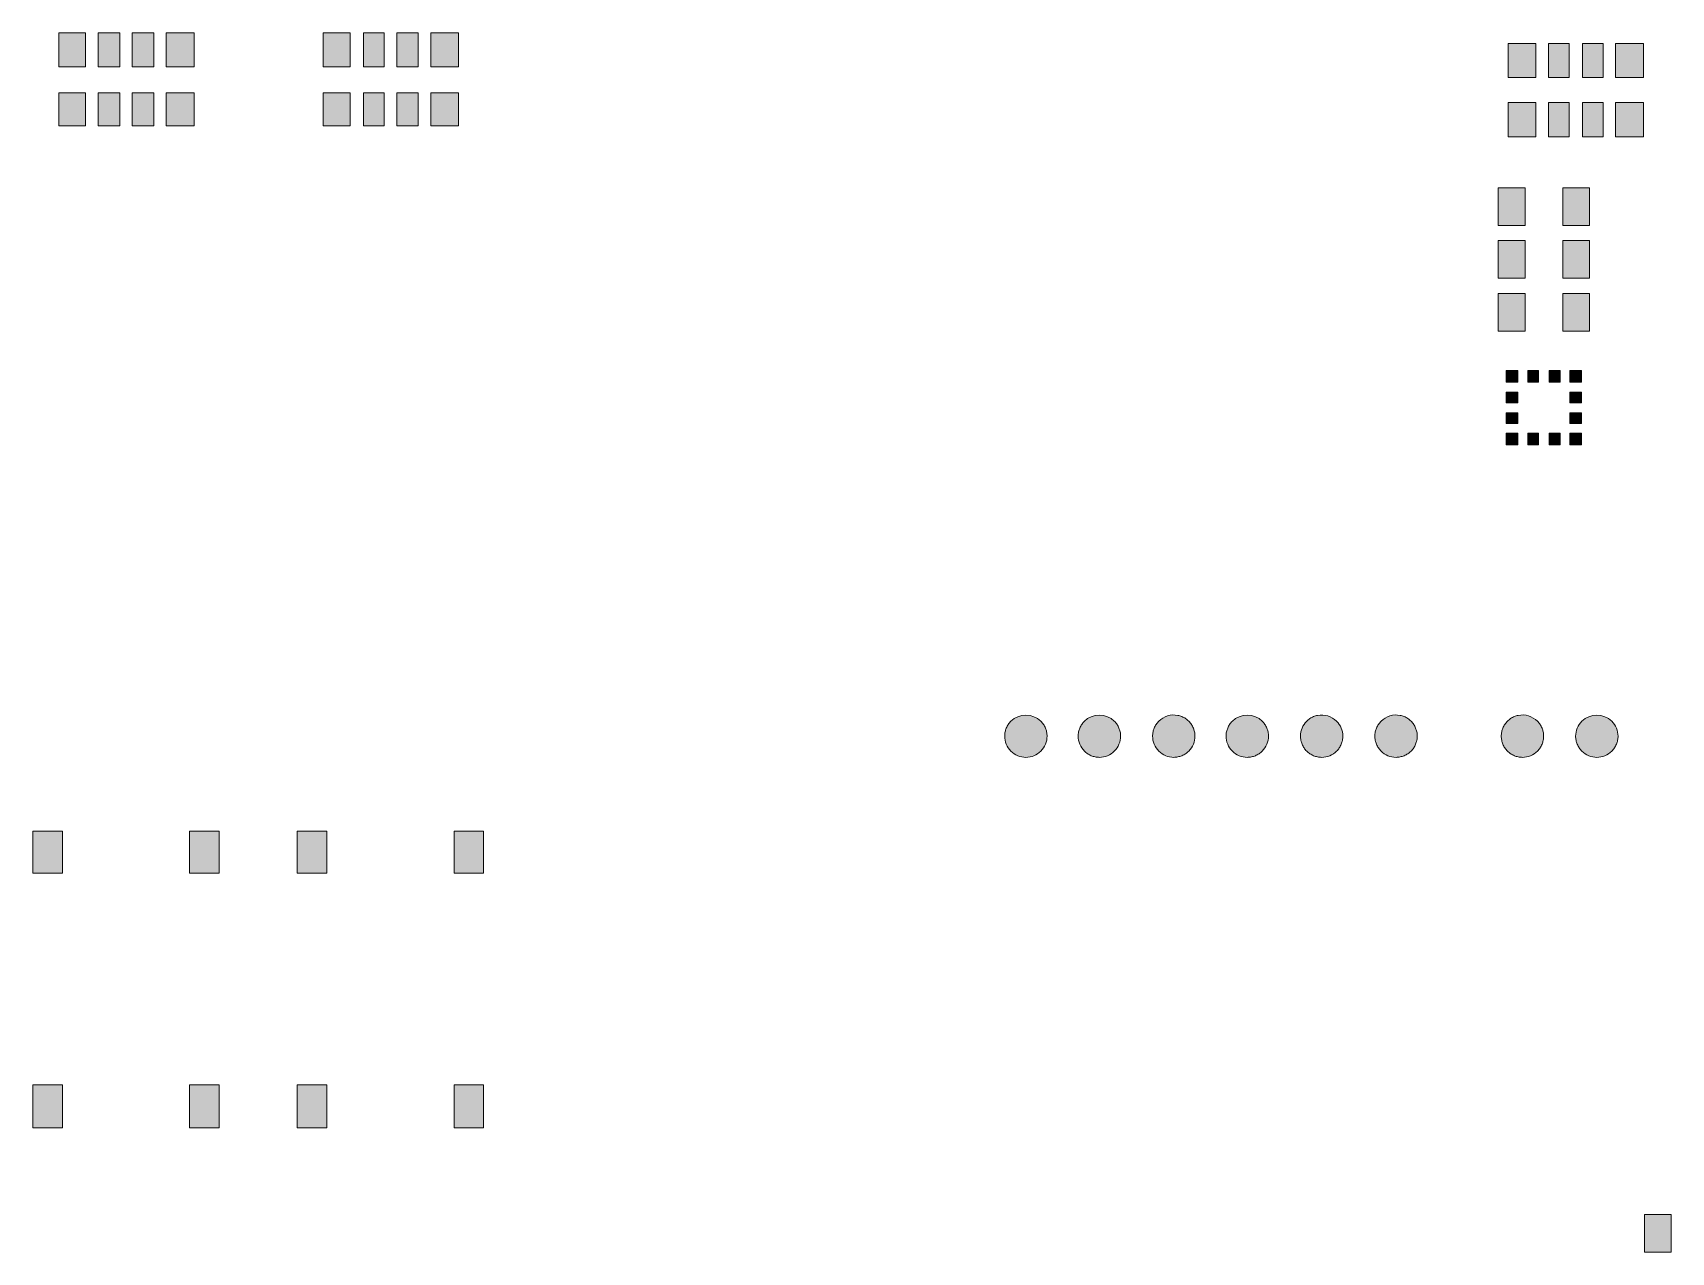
# Model space of a CAD drawing. Extents: x 146 to 361, y 242 to 614.
# Drawn here: x 152.5 to 262.1, y 445.9 to 527.6 of the extents above; entities that cross this region are included whole.
import ezdxf

# ---------------------------------------------------------------- set-up
doc = ezdxf.new("R2010")
doc.units = 0
doc.header["$MEASUREMENT"] = 0
doc.layers.add('Ebene 1', color=7, linetype='Continuous')

msp = doc.modelspace()

# ---------------------------------------------------------------- hatches: boundary and pattern name
at = {"layer": 'Ebene 1', "true_color": 0xffffff}
h = msp.add_hatch(color=7, dxfattribs=at)
h.dxf.hatch_style = 2
h.paths.add_polyline_path([(154.2, 525.29), (156, 525.29), (156, 527.57), (154.2, 527.57)])
h = msp.add_hatch(color=7, dxfattribs=at)
h.dxf.hatch_style = 2
h.paths.add_polyline_path([(156.84, 525.29), (158.28, 525.29), (158.28, 527.57), (156.84, 527.57)])
h = msp.add_hatch(color=7, dxfattribs=at)
h.dxf.hatch_style = 2
h.paths.add_polyline_path([(159.12, 525.29), (160.56, 525.29), (160.56, 527.57), (159.12, 527.57)])
h = msp.add_hatch(color=7, dxfattribs=at)
h.dxf.hatch_style = 2
h.paths.add_polyline_path([(161.4, 525.29), (163.26, 525.29), (163.26, 527.57), (161.4, 527.57)])
h = msp.add_hatch(color=7, dxfattribs=at)
h.dxf.hatch_style = 2
h.paths.add_polyline_path([(171.9, 525.29), (173.7, 525.29), (173.7, 527.57), (171.9, 527.57)])
h = msp.add_hatch(color=7, dxfattribs=at)
h.dxf.hatch_style = 2
h.paths.add_polyline_path([(174.6, 525.29), (175.98, 525.29), (175.98, 527.57), (174.6, 527.57)])
h = msp.add_hatch(color=7, dxfattribs=at)
h.dxf.hatch_style = 2
h.paths.add_polyline_path([(176.82, 525.29), (178.26, 525.29), (178.26, 527.57), (176.82, 527.57)])
h = msp.add_hatch(color=7, dxfattribs=at)
h.dxf.hatch_style = 2
h.paths.add_polyline_path([(179.1, 525.29), (180.96, 525.29), (180.96, 527.57), (179.1, 527.57)])
h = msp.add_hatch(color=7, dxfattribs=at)
h.dxf.hatch_style = 2
h.paths.add_polyline_path([(251.22, 524.57), (253.08, 524.57), (253.08, 526.85), (251.22, 526.85)])
h = msp.add_hatch(color=7, dxfattribs=at)
h.dxf.hatch_style = 2
h.paths.add_polyline_path([(253.92, 524.57), (255.3, 524.57), (255.3, 526.85), (253.92, 526.85)])
h = msp.add_hatch(color=7, dxfattribs=at)
h.dxf.hatch_style = 2
h.paths.add_polyline_path([(256.2, 524.57), (257.58, 524.57), (257.58, 526.85), (256.2, 526.85)])
h = msp.add_hatch(color=7, dxfattribs=at)
h.dxf.hatch_style = 2
h.paths.add_polyline_path([(258.42, 524.57), (260.28, 524.57), (260.28, 526.85), (258.42, 526.85)])
h = msp.add_hatch(color=7, dxfattribs=at)
h.dxf.hatch_style = 2
h.paths.add_polyline_path([(154.2, 521.33), (156, 521.33), (156, 523.55), (154.2, 523.55)])
h = msp.add_hatch(color=7, dxfattribs=at)
h.dxf.hatch_style = 2
h.paths.add_polyline_path([(156.84, 521.33), (158.28, 521.33), (158.28, 523.55), (156.84, 523.55)])
h = msp.add_hatch(color=7, dxfattribs=at)
h.dxf.hatch_style = 2
h.paths.add_polyline_path([(159.12, 521.33), (160.56, 521.33), (160.56, 523.55), (159.12, 523.55)])
h = msp.add_hatch(color=7, dxfattribs=at)
h.dxf.hatch_style = 2
h.paths.add_polyline_path([(161.4, 521.33), (163.26, 521.33), (163.26, 523.55), (161.4, 523.55)])
h = msp.add_hatch(color=7, dxfattribs=at)
h.dxf.hatch_style = 2
h.paths.add_polyline_path([(171.9, 521.33), (173.7, 521.33), (173.7, 523.55), (171.9, 523.55)])
h = msp.add_hatch(color=7, dxfattribs=at)
h.dxf.hatch_style = 2
h.paths.add_polyline_path([(174.6, 521.33), (175.98, 521.33), (175.98, 523.55), (174.6, 523.55)])
h = msp.add_hatch(color=7, dxfattribs=at)
h.dxf.hatch_style = 2
h.paths.add_polyline_path([(176.82, 521.33), (178.26, 521.33), (178.26, 523.55), (176.82, 523.55)])
h = msp.add_hatch(color=7, dxfattribs=at)
h.dxf.hatch_style = 2
h.paths.add_polyline_path([(179.1, 521.33), (180.96, 521.33), (180.96, 523.55), (179.1, 523.55)])
h = msp.add_hatch(color=7, dxfattribs=at)
h.dxf.hatch_style = 2
h.paths.add_polyline_path([(251.22, 520.61), (253.08, 520.61), (253.08, 522.89), (251.22, 522.89)])
h = msp.add_hatch(color=7, dxfattribs=at)
h.dxf.hatch_style = 2
h.paths.add_polyline_path([(253.92, 520.61), (255.3, 520.61), (255.3, 522.89), (253.92, 522.89)])
h = msp.add_hatch(color=7, dxfattribs=at)
h.dxf.hatch_style = 2
h.paths.add_polyline_path([(256.2, 520.61), (257.58, 520.61), (257.58, 522.89), (256.2, 522.89)])
h = msp.add_hatch(color=7, dxfattribs=at)
h.dxf.hatch_style = 2
h.paths.add_polyline_path([(258.42, 520.61), (260.28, 520.61), (260.28, 522.89), (258.42, 522.89)])
h = msp.add_hatch(color=7, dxfattribs=at)
h.dxf.hatch_style = 2
h.paths.add_polyline_path([(250.56, 514.67), (252.36, 514.67), (252.36, 517.19), (250.56, 517.19)])
h = msp.add_hatch(color=7, dxfattribs=at)
h.dxf.hatch_style = 2
h.paths.add_polyline_path([(254.88, 514.67), (256.68, 514.67), (256.68, 517.19), (254.88, 517.19)])
h = msp.add_hatch(color=7, dxfattribs=at)
h.dxf.hatch_style = 2
h.paths.add_polyline_path([(250.56, 511.13), (252.36, 511.13), (252.36, 513.65), (250.56, 513.65)])
h = msp.add_hatch(color=7, dxfattribs=at)
h.dxf.hatch_style = 2
h.paths.add_polyline_path([(254.88, 511.13), (256.68, 511.13), (256.68, 513.65), (254.88, 513.65)])
h = msp.add_hatch(color=7, dxfattribs=at)
h.dxf.hatch_style = 2
h.paths.add_polyline_path([(250.56, 507.59), (252.36, 507.59), (252.36, 510.11), (250.56, 510.11)])
h = msp.add_hatch(color=7, dxfattribs=at)
h.dxf.hatch_style = 2
h.paths.add_polyline_path([(254.88, 507.59), (256.68, 507.59), (256.68, 510.11), (254.88, 510.11)])
h = msp.add_hatch(color=7, dxfattribs=at)
h.dxf.hatch_style = 2
h.paths.add_polyline_path([(251.1, 504.17), (251.88, 504.17), (251.88, 504.95), (251.1, 504.95)])
h = msp.add_hatch(color=7, dxfattribs=at)
h.dxf.hatch_style = 2
h.paths.add_polyline_path([(252.54, 504.17), (253.26, 504.17), (253.26, 504.95), (252.54, 504.95)])
h = msp.add_hatch(color=7, dxfattribs=at)
h.dxf.hatch_style = 2
h.paths.add_polyline_path([(253.98, 504.17), (254.7, 504.17), (254.7, 504.95), (253.98, 504.95)])
h = msp.add_hatch(color=7, dxfattribs=at)
h.dxf.hatch_style = 2
h.paths.add_polyline_path([(255.36, 504.17), (256.14, 504.17), (256.14, 504.95), (255.36, 504.95)])
h = msp.add_hatch(color=7, dxfattribs=at)
h.dxf.hatch_style = 2
h.paths.add_polyline_path([(251.1, 502.79), (251.88, 502.79), (251.88, 503.51), (251.1, 503.51)])
h = msp.add_hatch(color=7, dxfattribs=at)
h.dxf.hatch_style = 2
h.paths.add_polyline_path([(255.36, 502.79), (256.14, 502.79), (256.14, 503.51), (255.36, 503.51)])
h = msp.add_hatch(color=7, dxfattribs=at)
h.dxf.hatch_style = 2
h.paths.add_polyline_path([(251.1, 501.41), (251.88, 501.41), (251.88, 502.13), (251.1, 502.13)])
h = msp.add_hatch(color=7, dxfattribs=at)
h.dxf.hatch_style = 2
h.paths.add_polyline_path([(255.36, 501.41), (256.14, 501.41), (256.14, 502.13), (255.36, 502.13)])
h = msp.add_hatch(color=7, dxfattribs=at)
h.dxf.hatch_style = 2
h.paths.add_polyline_path([(251.1, 499.97), (251.88, 499.97), (251.88, 500.75), (251.1, 500.75)])
h = msp.add_hatch(color=7, dxfattribs=at)
h.dxf.hatch_style = 2
h.paths.add_polyline_path([(252.54, 499.97), (253.26, 499.97), (253.26, 500.75), (252.54, 500.75)])
h = msp.add_hatch(color=7, dxfattribs=at)
h.dxf.hatch_style = 2
h.paths.add_polyline_path([(253.98, 499.97), (254.7, 499.97), (254.7, 500.75), (253.98, 500.75)])
h = msp.add_hatch(color=7, dxfattribs=at)
h.dxf.hatch_style = 2
h.paths.add_polyline_path([(255.36, 499.97), (256.14, 499.97), (256.14, 500.75), (255.36, 500.75)])
h = msp.add_hatch(color=7, dxfattribs=at)
h.dxf.hatch_style = 2
edge = h.paths.add_edge_path()
edge.add_spline(control_points=[(218.94, 479.05), (218.57, 479.05), (218.2, 479.21), (217.94, 479.47), (217.67, 479.73), (217.52, 480.1), (217.52, 480.47), (217.52, 480.56), (217.53, 480.66), (217.55, 480.75), (217.57, 480.84), (217.6, 480.93), (217.63, 481.01), (217.67, 481.1), (217.71, 481.18), (217.76, 481.26), (217.81, 481.34), (217.87, 481.41), (217.94, 481.47), (218.46, 482), (219.42, 482), (219.94, 481.47), (220.01, 481.41), (220.07, 481.34), (220.12, 481.26), (220.17, 481.18), (220.21, 481.1), (220.25, 481.01), (220.28, 480.93), (220.31, 480.84), (220.33, 480.75), (220.35, 480.66), (220.36, 480.56), (220.36, 480.47), (220.36, 480.1), (220.21, 479.73), (219.94, 479.47), (219.68, 479.21), (219.31, 479.05), (218.94, 479.05)], knot_values=[0, 0, 0, 0, 1, 1, 1, 2, 2, 2, 3, 3, 3, 4, 4, 4, 5, 5, 5, 6, 6, 6, 7, 7, 7, 8, 8, 8, 9, 9, 9, 10, 10, 10, 11, 11, 11, 12, 12, 12, 13, 13, 13, 13], degree=3, periodic=1)
h = msp.add_hatch(color=7, dxfattribs=at)
h.dxf.hatch_style = 2
edge = h.paths.add_edge_path()
edge.add_spline(control_points=[(223.86, 479.05), (223.77, 479.05), (223.67, 479.06), (223.58, 479.08), (223.49, 479.1), (223.4, 479.13), (223.32, 479.16), (223.23, 479.2), (223.15, 479.24), (223.07, 479.29), (223, 479.34), (222.92, 479.4), (222.86, 479.47), (222.59, 479.73), (222.44, 480.1), (222.44, 480.47), (222.44, 480.56), (222.45, 480.66), (222.47, 480.75), (222.49, 480.84), (222.52, 480.93), (222.55, 481.01), (222.59, 481.1), (222.63, 481.18), (222.68, 481.26), (222.73, 481.34), (222.79, 481.41), (222.86, 481.47), (223.38, 482), (224.34, 482), (224.86, 481.47), (224.93, 481.41), (224.99, 481.34), (225.04, 481.26), (225.09, 481.18), (225.13, 481.1), (225.17, 481.01), (225.2, 480.93), (225.23, 480.84), (225.25, 480.75), (225.27, 480.66), (225.28, 480.56), (225.28, 480.47), (225.28, 480.1), (225.13, 479.73), (224.86, 479.47), (224.6, 479.21), (224.23, 479.05), (223.86, 479.05)], knot_values=[0, 0, 0, 0, 1, 1, 1, 2, 2, 2, 3, 3, 3, 4, 4, 4, 5, 5, 5, 6, 6, 6, 7, 7, 7, 8, 8, 8, 9, 9, 9, 10, 10, 10, 11, 11, 11, 12, 12, 12, 13, 13, 13, 14, 14, 14, 15, 15, 15, 16, 16, 16, 16], degree=3, periodic=1)
h = msp.add_hatch(color=7, dxfattribs=at)
h.dxf.hatch_style = 2
edge = h.paths.add_edge_path()
edge.add_spline(control_points=[(228.84, 479.05), (228.47, 479.05), (228.1, 479.21), (227.84, 479.47), (227.57, 479.73), (227.42, 480.1), (227.42, 480.47), (227.42, 480.56), (227.43, 480.66), (227.45, 480.75), (227.47, 480.84), (227.5, 480.93), (227.53, 481.01), (227.57, 481.1), (227.61, 481.18), (227.66, 481.26), (227.71, 481.34), (227.77, 481.41), (227.84, 481.47), (228.17, 481.8), (228.65, 481.96), (229.12, 481.86), (229.21, 481.84), (229.3, 481.82), (229.38, 481.78), (229.47, 481.74), (229.55, 481.7), (229.63, 481.65), (229.7, 481.6), (229.78, 481.54), (229.84, 481.47), (229.91, 481.41), (229.97, 481.34), (230.02, 481.26), (230.07, 481.18), (230.11, 481.1), (230.15, 481.01), (230.18, 480.93), (230.21, 480.84), (230.23, 480.75), (230.25, 480.66), (230.26, 480.56), (230.26, 480.47), (230.26, 480.1), (230.11, 479.73), (229.84, 479.47), (229.78, 479.4), (229.7, 479.34), (229.63, 479.29), (229.55, 479.24), (229.47, 479.2), (229.38, 479.16), (229.3, 479.13), (229.21, 479.1), (229.12, 479.08), (229.03, 479.06), (228.93, 479.05), (228.84, 479.05)], knot_values=[0, 0, 0, 0, 1, 1, 1, 2, 2, 2, 3, 3, 3, 4, 4, 4, 5, 5, 5, 6, 6, 6, 7, 7, 7, 8, 8, 8, 9, 9, 9, 10, 10, 10, 11, 11, 11, 12, 12, 12, 13, 13, 13, 14, 14, 14, 15, 15, 15, 16, 16, 16, 17, 17, 17, 18, 18, 18, 19, 19, 19, 19], degree=3, periodic=1)
h = msp.add_hatch(color=7, dxfattribs=at)
h.dxf.hatch_style = 2
edge = h.paths.add_edge_path()
edge.add_spline(control_points=[(233.76, 479.05), (233.39, 479.05), (233.02, 479.21), (232.76, 479.47), (232.49, 479.73), (232.34, 480.1), (232.34, 480.47), (232.34, 480.56), (232.35, 480.66), (232.37, 480.75), (232.39, 480.84), (232.42, 480.93), (232.45, 481.01), (232.49, 481.1), (232.53, 481.18), (232.58, 481.26), (232.63, 481.34), (232.69, 481.41), (232.76, 481.47), (233.28, 482), (234.24, 482), (234.76, 481.47), (234.83, 481.41), (234.89, 481.34), (234.94, 481.26), (234.99, 481.18), (235.03, 481.1), (235.07, 481.01), (235.1, 480.93), (235.13, 480.84), (235.15, 480.75), (235.17, 480.66), (235.18, 480.56), (235.18, 480.47), (235.18, 480.1), (235.03, 479.73), (234.76, 479.47), (234.7, 479.4), (234.62, 479.34), (234.55, 479.29), (234.47, 479.24), (234.39, 479.2), (234.3, 479.16), (234.22, 479.13), (234.13, 479.1), (234.04, 479.08), (233.95, 479.06), (233.85, 479.05), (233.76, 479.05)], knot_values=[0, 0, 0, 0, 1, 1, 1, 2, 2, 2, 3, 3, 3, 4, 4, 4, 5, 5, 5, 6, 6, 6, 7, 7, 7, 8, 8, 8, 9, 9, 9, 10, 10, 10, 11, 11, 11, 12, 12, 12, 13, 13, 13, 14, 14, 14, 15, 15, 15, 16, 16, 16, 16], degree=3, periodic=1)
h = msp.add_hatch(color=7, dxfattribs=at)
h.dxf.hatch_style = 2
edge = h.paths.add_edge_path()
edge.add_spline(control_points=[(238.74, 479.05), (238.65, 479.05), (238.55, 479.06), (238.46, 479.08), (238.37, 479.1), (238.28, 479.13), (238.2, 479.16), (238.11, 479.2), (238.03, 479.24), (237.95, 479.29), (237.88, 479.34), (237.8, 479.4), (237.74, 479.47), (237.67, 479.53), (237.61, 479.61), (237.56, 479.68), (237.51, 479.76), (237.47, 479.84), (237.43, 479.93), (237.4, 480.01), (237.37, 480.1), (237.35, 480.19), (237.33, 480.29), (237.32, 480.38), (237.32, 480.47), (237.32, 480.85), (237.47, 481.21), (237.74, 481.47), (237.8, 481.54), (237.88, 481.6), (237.95, 481.65), (238.03, 481.7), (238.11, 481.74), (238.2, 481.78), (238.28, 481.82), (238.37, 481.84), (238.46, 481.86), (238.92, 481.95), (239.41, 481.8), (239.74, 481.47), (240.01, 481.21), (240.16, 480.85), (240.16, 480.47), (240.16, 480.38), (240.15, 480.29), (240.13, 480.19), (240.11, 480.1), (240.08, 480.01), (240.05, 479.93), (240.01, 479.84), (239.97, 479.76), (239.92, 479.68), (239.87, 479.61), (239.81, 479.53), (239.74, 479.47), (239.48, 479.21), (239.11, 479.05), (238.74, 479.05)], knot_values=[0, 0, 0, 0, 1, 1, 1, 2, 2, 2, 3, 3, 3, 4, 4, 4, 5, 5, 5, 6, 6, 6, 7, 7, 7, 8, 8, 8, 9, 9, 9, 10, 10, 10, 11, 11, 11, 12, 12, 12, 13, 13, 13, 14, 14, 14, 15, 15, 15, 16, 16, 16, 17, 17, 17, 18, 18, 18, 19, 19, 19, 19], degree=3, periodic=1)
h = msp.add_hatch(color=7, dxfattribs=at)
h.dxf.hatch_style = 2
edge = h.paths.add_edge_path()
edge.add_spline(control_points=[(243.72, 479.05), (243.35, 479.05), (242.98, 479.2), (242.72, 479.47), (242.65, 479.53), (242.59, 479.61), (242.54, 479.68), (242.49, 479.76), (242.45, 479.84), (242.41, 479.93), (242.38, 480.01), (242.35, 480.1), (242.33, 480.19), (242.31, 480.29), (242.3, 480.38), (242.3, 480.47), (242.3, 480.56), (242.31, 480.66), (242.33, 480.75), (242.35, 480.84), (242.38, 480.93), (242.41, 481.01), (242.45, 481.1), (242.49, 481.18), (242.54, 481.26), (242.59, 481.34), (242.65, 481.41), (242.72, 481.47), (243.05, 481.8), (243.54, 481.96), (244, 481.86), (244.09, 481.84), (244.18, 481.82), (244.26, 481.78), (244.35, 481.75), (244.43, 481.7), (244.51, 481.65), (244.58, 481.6), (244.66, 481.54), (244.72, 481.47), (244.79, 481.41), (244.85, 481.34), (244.9, 481.26), (244.95, 481.18), (244.99, 481.1), (245.03, 481.01), (245.06, 480.93), (245.09, 480.84), (245.11, 480.75), (245.13, 480.66), (245.14, 480.56), (245.14, 480.47), (245.14, 480.38), (245.13, 480.29), (245.11, 480.19), (245.09, 480.1), (245.06, 480.01), (245.03, 479.93), (244.99, 479.84), (244.95, 479.76), (244.9, 479.68), (244.85, 479.61), (244.79, 479.53), (244.72, 479.47), (244.66, 479.4), (244.58, 479.34), (244.51, 479.29), (244.43, 479.24), (244.35, 479.2), (244.26, 479.16), (244.18, 479.13), (244.09, 479.1), (244, 479.08), (243.91, 479.06), (243.81, 479.05), (243.72, 479.05)], knot_values=[0, 0, 0, 0, 1, 1, 1, 2, 2, 2, 3, 3, 3, 4, 4, 4, 5, 5, 5, 6, 6, 6, 7, 7, 7, 8, 8, 8, 9, 9, 9, 10, 10, 10, 11, 11, 11, 12, 12, 12, 13, 13, 13, 14, 14, 14, 15, 15, 15, 16, 16, 16, 17, 17, 17, 18, 18, 18, 19, 19, 19, 20, 20, 20, 21, 21, 21, 22, 22, 22, 23, 23, 23, 24, 24, 24, 25, 25, 25, 25], degree=3, periodic=1)
h = msp.add_hatch(color=7, dxfattribs=at)
h.dxf.hatch_style = 2
edge = h.paths.add_edge_path()
edge.add_spline(control_points=[(252.18, 479.05), (252.09, 479.05), (251.99, 479.06), (251.9, 479.08), (251.81, 479.1), (251.72, 479.13), (251.64, 479.16), (251.55, 479.2), (251.47, 479.24), (251.39, 479.29), (251.32, 479.34), (251.24, 479.4), (251.18, 479.47), (251.11, 479.53), (251.05, 479.61), (251, 479.68), (250.95, 479.76), (250.91, 479.84), (250.87, 479.93), (250.84, 480.01), (250.81, 480.1), (250.79, 480.19), (250.77, 480.29), (250.76, 480.38), (250.76, 480.47), (250.76, 480.56), (250.77, 480.66), (250.79, 480.75), (250.81, 480.84), (250.84, 480.93), (250.87, 481.01), (250.91, 481.1), (250.95, 481.18), (251, 481.26), (251.05, 481.34), (251.11, 481.41), (251.18, 481.47), (251.24, 481.54), (251.32, 481.6), (251.39, 481.65), (251.47, 481.7), (251.55, 481.75), (251.64, 481.78), (251.72, 481.82), (251.81, 481.84), (251.9, 481.86), (252.36, 481.96), (252.85, 481.8), (253.18, 481.47), (253.25, 481.41), (253.31, 481.34), (253.36, 481.26), (253.41, 481.18), (253.45, 481.1), (253.49, 481.01), (253.53, 480.93), (253.55, 480.84), (253.57, 480.75), (253.59, 480.66), (253.6, 480.56), (253.6, 480.47), (253.6, 480.38), (253.59, 480.29), (253.57, 480.19), (253.55, 480.1), (253.53, 480.01), (253.49, 479.93), (253.45, 479.84), (253.41, 479.76), (253.36, 479.68), (253.31, 479.61), (253.25, 479.53), (253.18, 479.47), (252.92, 479.21), (252.55, 479.05), (252.18, 479.05)], knot_values=[0, 0, 0, 0, 1, 1, 1, 2, 2, 2, 3, 3, 3, 4, 4, 4, 5, 5, 5, 6, 6, 6, 7, 7, 7, 8, 8, 8, 9, 9, 9, 10, 10, 10, 11, 11, 11, 12, 12, 12, 13, 13, 13, 14, 14, 14, 15, 15, 15, 16, 16, 16, 17, 17, 17, 18, 18, 18, 19, 19, 19, 20, 20, 20, 21, 21, 21, 22, 22, 22, 23, 23, 23, 24, 24, 24, 25, 25, 25, 25], degree=3, periodic=1)
h = msp.add_hatch(color=7, dxfattribs=at)
h.dxf.hatch_style = 2
edge = h.paths.add_edge_path()
edge.add_spline(control_points=[(257.16, 479.05), (256.79, 479.05), (256.42, 479.2), (256.16, 479.47), (256.09, 479.53), (256.03, 479.61), (255.98, 479.68), (255.93, 479.76), (255.89, 479.84), (255.85, 479.93), (255.81, 480.01), (255.79, 480.1), (255.77, 480.19), (255.75, 480.29), (255.74, 480.38), (255.74, 480.47), (255.74, 480.84), (255.89, 481.21), (256.16, 481.47), (256.68, 482), (257.64, 482), (258.16, 481.47), (258.43, 481.21), (258.58, 480.84), (258.58, 480.47), (258.58, 480.38), (258.57, 480.29), (258.55, 480.19), (258.53, 480.1), (258.51, 480.01), (258.47, 479.93), (258.43, 479.84), (258.39, 479.76), (258.34, 479.68), (258.29, 479.61), (258.23, 479.53), (258.16, 479.47), (257.9, 479.2), (257.53, 479.05), (257.16, 479.05)], knot_values=[0, 0, 0, 0, 1, 1, 1, 2, 2, 2, 3, 3, 3, 4, 4, 4, 5, 5, 5, 6, 6, 6, 7, 7, 7, 8, 8, 8, 9, 9, 9, 10, 10, 10, 11, 11, 11, 12, 12, 12, 13, 13, 13, 13], degree=3, periodic=1)
h = msp.add_hatch(color=7, dxfattribs=at)
h.dxf.hatch_style = 2
h.paths.add_polyline_path([(152.46, 471.29), (154.44, 471.29), (154.44, 474.11), (152.46, 474.11)])
h = msp.add_hatch(color=7, dxfattribs=at)
h.dxf.hatch_style = 2
h.paths.add_polyline_path([(162.96, 471.29), (164.94, 471.29), (164.94, 474.11), (162.96, 474.11)])
h = msp.add_hatch(color=7, dxfattribs=at)
h.dxf.hatch_style = 2
h.paths.add_polyline_path([(170.16, 471.29), (172.14, 471.29), (172.14, 474.11), (170.16, 474.11)])
h = msp.add_hatch(color=7, dxfattribs=at)
h.dxf.hatch_style = 2
h.paths.add_polyline_path([(180.66, 471.29), (182.64, 471.29), (182.64, 474.11), (180.66, 474.11)])
h = msp.add_hatch(color=7, dxfattribs=at)
h.dxf.hatch_style = 2
h.paths.add_polyline_path([(152.46, 454.25), (154.44, 454.25), (154.44, 457.13), (152.46, 457.13)])
h = msp.add_hatch(color=7, dxfattribs=at)
h.dxf.hatch_style = 2
h.paths.add_polyline_path([(162.96, 454.25), (164.94, 454.25), (164.94, 457.13), (162.96, 457.13)])
h = msp.add_hatch(color=7, dxfattribs=at)
h.dxf.hatch_style = 2
h.paths.add_polyline_path([(170.16, 454.25), (172.14, 454.25), (172.14, 457.13), (170.16, 457.13)])
h = msp.add_hatch(color=7, dxfattribs=at)
h.dxf.hatch_style = 2
h.paths.add_polyline_path([(180.66, 454.25), (182.64, 454.25), (182.64, 457.13), (180.66, 457.13)])
h = msp.add_hatch(color=7, dxfattribs=at)
h.dxf.hatch_style = 2
h.paths.add_polyline_path([(260.34, 445.91), (262.14, 445.91), (262.14, 448.43), (260.34, 448.43)])

# ---------------------------------------------------------------- linework, layer by layer
at = {"layer": 'Ebene 1', "lineweight": 0}
for points in [[(154.2, 525.29), (156, 525.29), (156, 527.57), (154.2, 527.57), (154.2, 525.29)], [(156.84, 525.29), (158.28, 525.29), (158.28, 527.57), (156.84, 527.57), (156.84, 525.29)], [(159.12, 525.29), (160.56, 525.29), (160.56, 527.57), (159.12, 527.57), (159.12, 525.29)], [(161.4, 525.29), (163.26, 525.29), (163.26, 527.57), (161.4, 527.57), (161.4, 525.29)], [(171.9, 525.29), (173.7, 525.29), (173.7, 527.57), (171.9, 527.57), (171.9, 525.29)], [(174.6, 525.29), (175.98, 525.29), (175.98, 527.57), (174.6, 527.57), (174.6, 525.29)], [(176.82, 525.29), (178.26, 525.29), (178.26, 527.57), (176.82, 527.57), (176.82, 525.29)], [(179.1, 525.29), (180.96, 525.29), (180.96, 527.57), (179.1, 527.57), (179.1, 525.29)], [(251.22, 524.57), (253.08, 524.57), (253.08, 526.85), (251.22, 526.85), (251.22, 524.57)], [(253.92, 524.57), (255.3, 524.57), (255.3, 526.85), (253.92, 526.85), (253.92, 524.57)], [(256.2, 524.57), (257.58, 524.57), (257.58, 526.85), (256.2, 526.85), (256.2, 524.57)], [(258.42, 524.57), (260.28, 524.57), (260.28, 526.85), (258.42, 526.85), (258.42, 524.57)], [(154.2, 521.33), (156, 521.33), (156, 523.55), (154.2, 523.55), (154.2, 521.33)], [(156.84, 521.33), (158.28, 521.33), (158.28, 523.55), (156.84, 523.55), (156.84, 521.33)], [(159.12, 521.33), (160.56, 521.33), (160.56, 523.55), (159.12, 523.55), (159.12, 521.33)], [(161.4, 521.33), (163.26, 521.33), (163.26, 523.55), (161.4, 523.55), (161.4, 521.33)], [(171.9, 521.33), (173.7, 521.33), (173.7, 523.55), (171.9, 523.55), (171.9, 521.33)], [(174.6, 521.33), (175.98, 521.33), (175.98, 523.55), (174.6, 523.55), (174.6, 521.33)], [(176.82, 521.33), (178.26, 521.33), (178.26, 523.55), (176.82, 523.55), (176.82, 521.33)], [(179.1, 521.33), (180.96, 521.33), (180.96, 523.55), (179.1, 523.55), (179.1, 521.33)], [(251.22, 520.61), (253.08, 520.61), (253.08, 522.89), (251.22, 522.89), (251.22, 520.61)], [(253.92, 520.61), (255.3, 520.61), (255.3, 522.89), (253.92, 522.89), (253.92, 520.61)], [(256.2, 520.61), (257.58, 520.61), (257.58, 522.89), (256.2, 522.89), (256.2, 520.61)], [(258.42, 520.61), (260.28, 520.61), (260.28, 522.89), (258.42, 522.89), (258.42, 520.61)], [(250.56, 514.67), (252.36, 514.67), (252.36, 517.19), (250.56, 517.19), (250.56, 514.67)], [(254.88, 514.67), (256.68, 514.67), (256.68, 517.19), (254.88, 517.19), (254.88, 514.67)], [(250.56, 511.13), (252.36, 511.13), (252.36, 513.65), (250.56, 513.65), (250.56, 511.13)], [(254.88, 511.13), (256.68, 511.13), (256.68, 513.65), (254.88, 513.65), (254.88, 511.13)], [(250.56, 507.59), (252.36, 507.59), (252.36, 510.11), (250.56, 510.11), (250.56, 507.59)], [(254.88, 507.59), (256.68, 507.59), (256.68, 510.11), (254.88, 510.11), (254.88, 507.59)], [(251.1, 504.17), (251.88, 504.17), (251.88, 504.95), (251.1, 504.95), (251.1, 504.17)], [(252.54, 504.17), (253.26, 504.17), (253.26, 504.95), (252.54, 504.95), (252.54, 504.17)], [(253.98, 504.17), (254.7, 504.17), (254.7, 504.95), (253.98, 504.95), (253.98, 504.17)], [(255.36, 504.17), (256.14, 504.17), (256.14, 504.95), (255.36, 504.95), (255.36, 504.17)], [(251.1, 502.79), (251.88, 502.79), (251.88, 503.51), (251.1, 503.51), (251.1, 502.79)], [(255.36, 502.79), (256.14, 502.79), (256.14, 503.51), (255.36, 503.51), (255.36, 502.79)], [(251.1, 501.41), (251.88, 501.41), (251.88, 502.13), (251.1, 502.13), (251.1, 501.41)], [(255.36, 501.41), (256.14, 501.41), (256.14, 502.13), (255.36, 502.13), (255.36, 501.41)], [(251.1, 499.97), (251.88, 499.97), (251.88, 500.75), (251.1, 500.75), (251.1, 499.97)], [(252.54, 499.97), (253.26, 499.97), (253.26, 500.75), (252.54, 500.75), (252.54, 499.97)], [(253.98, 499.97), (254.7, 499.97), (254.7, 500.75), (253.98, 500.75), (253.98, 499.97)], [(255.36, 499.97), (256.14, 499.97), (256.14, 500.75), (255.36, 500.75), (255.36, 499.97)], [(152.46, 471.29), (154.44, 471.29), (154.44, 474.11), (152.46, 474.11), (152.46, 471.29)], [(162.96, 471.29), (164.94, 471.29), (164.94, 474.11), (162.96, 474.11), (162.96, 471.29)], [(170.16, 471.29), (172.14, 471.29), (172.14, 474.11), (170.16, 474.11), (170.16, 471.29)], [(180.66, 471.29), (182.64, 471.29), (182.64, 474.11), (180.66, 474.11), (180.66, 471.29)], [(152.46, 454.25), (154.44, 454.25), (154.44, 457.13), (152.46, 457.13), (152.46, 454.25)], [(162.96, 454.25), (164.94, 454.25), (164.94, 457.13), (162.96, 457.13), (162.96, 454.25)], [(170.16, 454.25), (172.14, 454.25), (172.14, 457.13), (170.16, 457.13), (170.16, 454.25)], [(180.66, 454.25), (182.64, 454.25), (182.64, 457.13), (180.66, 457.13), (180.66, 454.25)], [(260.34, 445.91), (262.14, 445.91), (262.14, 448.43), (260.34, 448.43), (260.34, 445.91)]]:
    msp.add_lwpolyline(points, dxfattribs=at)
for points, knots in [([(218.94, 479.05), (218.57, 479.05), (218.2, 479.21), (217.94, 479.47), (217.67, 479.73), (217.52, 480.1), (217.52, 480.47), (217.52, 480.56), (217.53, 480.66), (217.55, 480.75), (217.57, 480.84), (217.6, 480.93), (217.63, 481.01), (217.67, 481.1), (217.71, 481.18), (217.76, 481.26), (217.81, 481.34), (217.87, 481.41), (217.94, 481.47), (218.46, 482), (219.42, 482), (219.94, 481.47), (220.01, 481.41), (220.07, 481.34), (220.12, 481.26), (220.17, 481.18), (220.21, 481.1), (220.25, 481.01), (220.28, 480.93), (220.31, 480.84), (220.33, 480.75), (220.35, 480.66), (220.36, 480.56), (220.36, 480.47), (220.36, 480.1), (220.21, 479.73), (219.94, 479.47), (219.68, 479.21), (219.31, 479.05), (218.94, 479.05)], [0, 0, 0, 0, 1, 1, 1, 2, 2, 2, 3, 3, 3, 4, 4, 4, 5, 5, 5, 6, 6, 6, 7, 7, 7, 8, 8, 8, 9, 9, 9, 10, 10, 10, 11, 11, 11, 12, 12, 12, 13, 13, 13, 13]), ([(223.86, 479.05), (223.77, 479.05), (223.67, 479.06), (223.58, 479.08), (223.49, 479.1), (223.4, 479.13), (223.32, 479.16), (223.23, 479.2), (223.15, 479.24), (223.07, 479.29), (223, 479.34), (222.92, 479.4), (222.86, 479.47), (222.59, 479.73), (222.44, 480.1), (222.44, 480.47), (222.44, 480.56), (222.45, 480.66), (222.47, 480.75), (222.49, 480.84), (222.52, 480.93), (222.55, 481.01), (222.59, 481.1), (222.63, 481.18), (222.68, 481.26), (222.73, 481.34), (222.79, 481.41), (222.86, 481.47), (223.38, 482), (224.34, 482), (224.86, 481.47), (224.93, 481.41), (224.99, 481.34), (225.04, 481.26), (225.09, 481.18), (225.13, 481.1), (225.17, 481.01), (225.2, 480.93), (225.23, 480.84), (225.25, 480.75), (225.27, 480.66), (225.28, 480.56), (225.28, 480.47), (225.28, 480.1), (225.13, 479.73), (224.86, 479.47), (224.6, 479.21), (224.23, 479.05), (223.86, 479.05)], [0, 0, 0, 0, 1, 1, 1, 2, 2, 2, 3, 3, 3, 4, 4, 4, 5, 5, 5, 6, 6, 6, 7, 7, 7, 8, 8, 8, 9, 9, 9, 10, 10, 10, 11, 11, 11, 12, 12, 12, 13, 13, 13, 14, 14, 14, 15, 15, 15, 16, 16, 16, 16]), ([(228.84, 479.05), (228.47, 479.05), (228.1, 479.21), (227.84, 479.47), (227.57, 479.73), (227.42, 480.1), (227.42, 480.47), (227.42, 480.56), (227.43, 480.66), (227.45, 480.75), (227.47, 480.84), (227.5, 480.93), (227.53, 481.01), (227.57, 481.1), (227.61, 481.18), (227.66, 481.26), (227.71, 481.34), (227.77, 481.41), (227.84, 481.47), (228.17, 481.8), (228.65, 481.96), (229.12, 481.86), (229.21, 481.84), (229.3, 481.82), (229.38, 481.78), (229.47, 481.74), (229.55, 481.7), (229.63, 481.65), (229.7, 481.6), (229.78, 481.54), (229.84, 481.47), (229.91, 481.41), (229.97, 481.34), (230.02, 481.26), (230.07, 481.18), (230.11, 481.1), (230.15, 481.01), (230.18, 480.93), (230.21, 480.84), (230.23, 480.75), (230.25, 480.66), (230.26, 480.56), (230.26, 480.47), (230.26, 480.1), (230.11, 479.73), (229.84, 479.47), (229.78, 479.4), (229.7, 479.34), (229.63, 479.29), (229.55, 479.24), (229.47, 479.2), (229.38, 479.16), (229.3, 479.13), (229.21, 479.1), (229.12, 479.08), (229.03, 479.06), (228.93, 479.05), (228.84, 479.05)], [0, 0, 0, 0, 1, 1, 1, 2, 2, 2, 3, 3, 3, 4, 4, 4, 5, 5, 5, 6, 6, 6, 7, 7, 7, 8, 8, 8, 9, 9, 9, 10, 10, 10, 11, 11, 11, 12, 12, 12, 13, 13, 13, 14, 14, 14, 15, 15, 15, 16, 16, 16, 17, 17, 17, 18, 18, 18, 19, 19, 19, 19]), ([(233.76, 479.05), (233.39, 479.05), (233.02, 479.21), (232.76, 479.47), (232.49, 479.73), (232.34, 480.1), (232.34, 480.47), (232.34, 480.56), (232.35, 480.66), (232.37, 480.75), (232.39, 480.84), (232.42, 480.93), (232.45, 481.01), (232.49, 481.1), (232.53, 481.18), (232.58, 481.26), (232.63, 481.34), (232.69, 481.41), (232.76, 481.47), (233.28, 482), (234.24, 482), (234.76, 481.47), (234.83, 481.41), (234.89, 481.34), (234.94, 481.26), (234.99, 481.18), (235.03, 481.1), (235.07, 481.01), (235.1, 480.93), (235.13, 480.84), (235.15, 480.75), (235.17, 480.66), (235.18, 480.56), (235.18, 480.47), (235.18, 480.1), (235.03, 479.73), (234.76, 479.47), (234.7, 479.4), (234.62, 479.34), (234.55, 479.29), (234.47, 479.24), (234.39, 479.2), (234.3, 479.16), (234.22, 479.13), (234.13, 479.1), (234.04, 479.08), (233.95, 479.06), (233.85, 479.05), (233.76, 479.05)], [0, 0, 0, 0, 1, 1, 1, 2, 2, 2, 3, 3, 3, 4, 4, 4, 5, 5, 5, 6, 6, 6, 7, 7, 7, 8, 8, 8, 9, 9, 9, 10, 10, 10, 11, 11, 11, 12, 12, 12, 13, 13, 13, 14, 14, 14, 15, 15, 15, 16, 16, 16, 16]), ([(238.74, 479.05), (238.65, 479.05), (238.55, 479.06), (238.46, 479.08), (238.37, 479.1), (238.28, 479.13), (238.2, 479.16), (238.11, 479.2), (238.03, 479.24), (237.95, 479.29), (237.88, 479.34), (237.8, 479.4), (237.74, 479.47), (237.67, 479.53), (237.61, 479.61), (237.56, 479.68), (237.51, 479.76), (237.47, 479.84), (237.43, 479.93), (237.4, 480.01), (237.37, 480.1), (237.35, 480.19), (237.33, 480.29), (237.32, 480.38), (237.32, 480.47), (237.32, 480.85), (237.47, 481.21), (237.74, 481.47), (237.8, 481.54), (237.88, 481.6), (237.95, 481.65), (238.03, 481.7), (238.11, 481.74), (238.2, 481.78), (238.28, 481.82), (238.37, 481.84), (238.46, 481.86), (238.92, 481.95), (239.41, 481.8), (239.74, 481.47), (240.01, 481.21), (240.16, 480.85), (240.16, 480.47), (240.16, 480.38), (240.15, 480.29), (240.13, 480.19), (240.11, 480.1), (240.08, 480.01), (240.05, 479.93), (240.01, 479.84), (239.97, 479.76), (239.92, 479.68), (239.87, 479.61), (239.81, 479.53), (239.74, 479.47), (239.48, 479.21), (239.11, 479.05), (238.74, 479.05)], [0, 0, 0, 0, 1, 1, 1, 2, 2, 2, 3, 3, 3, 4, 4, 4, 5, 5, 5, 6, 6, 6, 7, 7, 7, 8, 8, 8, 9, 9, 9, 10, 10, 10, 11, 11, 11, 12, 12, 12, 13, 13, 13, 14, 14, 14, 15, 15, 15, 16, 16, 16, 17, 17, 17, 18, 18, 18, 19, 19, 19, 19]), ([(243.72, 479.05), (243.35, 479.05), (242.98, 479.2), (242.72, 479.47), (242.65, 479.53), (242.59, 479.61), (242.54, 479.68), (242.49, 479.76), (242.45, 479.84), (242.41, 479.93), (242.38, 480.01), (242.35, 480.1), (242.33, 480.19), (242.31, 480.29), (242.3, 480.38), (242.3, 480.47), (242.3, 480.56), (242.31, 480.66), (242.33, 480.75), (242.35, 480.84), (242.38, 480.93), (242.41, 481.01), (242.45, 481.1), (242.49, 481.18), (242.54, 481.26), (242.59, 481.34), (242.65, 481.41), (242.72, 481.47), (243.05, 481.8), (243.54, 481.96), (244, 481.86), (244.09, 481.84), (244.18, 481.82), (244.26, 481.78), (244.35, 481.75), (244.43, 481.7), (244.51, 481.65), (244.58, 481.6), (244.66, 481.54), (244.72, 481.47), (244.79, 481.41), (244.85, 481.34), (244.9, 481.26), (244.95, 481.18), (244.99, 481.1), (245.03, 481.01), (245.06, 480.93), (245.09, 480.84), (245.11, 480.75), (245.13, 480.66), (245.14, 480.56), (245.14, 480.47), (245.14, 480.38), (245.13, 480.29), (245.11, 480.19), (245.09, 480.1), (245.06, 480.01), (245.03, 479.93), (244.99, 479.84), (244.95, 479.76), (244.9, 479.68), (244.85, 479.61), (244.79, 479.53), (244.72, 479.47), (244.66, 479.4), (244.58, 479.34), (244.51, 479.29), (244.43, 479.24), (244.35, 479.2), (244.26, 479.16), (244.18, 479.13), (244.09, 479.1), (244, 479.08), (243.91, 479.06), (243.81, 479.05), (243.72, 479.05)], [0, 0, 0, 0, 1, 1, 1, 2, 2, 2, 3, 3, 3, 4, 4, 4, 5, 5, 5, 6, 6, 6, 7, 7, 7, 8, 8, 8, 9, 9, 9, 10, 10, 10, 11, 11, 11, 12, 12, 12, 13, 13, 13, 14, 14, 14, 15, 15, 15, 16, 16, 16, 17, 17, 17, 18, 18, 18, 19, 19, 19, 20, 20, 20, 21, 21, 21, 22, 22, 22, 23, 23, 23, 24, 24, 24, 25, 25, 25, 25]), ([(252.18, 479.05), (252.09, 479.05), (251.99, 479.06), (251.9, 479.08), (251.81, 479.1), (251.72, 479.13), (251.64, 479.16), (251.55, 479.2), (251.47, 479.24), (251.39, 479.29), (251.32, 479.34), (251.24, 479.4), (251.18, 479.47), (251.11, 479.53), (251.05, 479.61), (251, 479.68), (250.95, 479.76), (250.91, 479.84), (250.87, 479.93), (250.84, 480.01), (250.81, 480.1), (250.79, 480.19), (250.77, 480.29), (250.76, 480.38), (250.76, 480.47), (250.76, 480.56), (250.77, 480.66), (250.79, 480.75), (250.81, 480.84), (250.84, 480.93), (250.87, 481.01), (250.91, 481.1), (250.95, 481.18), (251, 481.26), (251.05, 481.34), (251.11, 481.41), (251.18, 481.47), (251.24, 481.54), (251.32, 481.6), (251.39, 481.65), (251.47, 481.7), (251.55, 481.75), (251.64, 481.78), (251.72, 481.82), (251.81, 481.84), (251.9, 481.86), (252.36, 481.96), (252.85, 481.8), (253.18, 481.47), (253.25, 481.41), (253.31, 481.34), (253.36, 481.26), (253.41, 481.18), (253.45, 481.1), (253.49, 481.01), (253.53, 480.93), (253.55, 480.84), (253.57, 480.75), (253.59, 480.66), (253.6, 480.56), (253.6, 480.47), (253.6, 480.38), (253.59, 480.29), (253.57, 480.19), (253.55, 480.1), (253.53, 480.01), (253.49, 479.93), (253.45, 479.84), (253.41, 479.76), (253.36, 479.68), (253.31, 479.61), (253.25, 479.53), (253.18, 479.47), (252.92, 479.21), (252.55, 479.05), (252.18, 479.05)], [0, 0, 0, 0, 1, 1, 1, 2, 2, 2, 3, 3, 3, 4, 4, 4, 5, 5, 5, 6, 6, 6, 7, 7, 7, 8, 8, 8, 9, 9, 9, 10, 10, 10, 11, 11, 11, 12, 12, 12, 13, 13, 13, 14, 14, 14, 15, 15, 15, 16, 16, 16, 17, 17, 17, 18, 18, 18, 19, 19, 19, 20, 20, 20, 21, 21, 21, 22, 22, 22, 23, 23, 23, 24, 24, 24, 25, 25, 25, 25]), ([(257.16, 479.05), (256.79, 479.05), (256.42, 479.2), (256.16, 479.47), (256.09, 479.53), (256.03, 479.61), (255.98, 479.68), (255.93, 479.76), (255.89, 479.84), (255.85, 479.93), (255.81, 480.01), (255.79, 480.1), (255.77, 480.19), (255.75, 480.29), (255.74, 480.38), (255.74, 480.47), (255.74, 480.84), (255.89, 481.21), (256.16, 481.47), (256.68, 482), (257.64, 482), (258.16, 481.47), (258.43, 481.21), (258.58, 480.84), (258.58, 480.47), (258.58, 480.38), (258.57, 480.29), (258.55, 480.19), (258.53, 480.1), (258.51, 480.01), (258.47, 479.93), (258.43, 479.84), (258.39, 479.76), (258.34, 479.68), (258.29, 479.61), (258.23, 479.53), (258.16, 479.47), (257.9, 479.2), (257.53, 479.05), (257.16, 479.05)], [0, 0, 0, 0, 1, 1, 1, 2, 2, 2, 3, 3, 3, 4, 4, 4, 5, 5, 5, 6, 6, 6, 7, 7, 7, 8, 8, 8, 9, 9, 9, 10, 10, 10, 11, 11, 11, 12, 12, 12, 13, 13, 13, 13])]:
    msp.add_open_spline(points, degree=3, knots=knots, dxfattribs=at)

doc.saveas('drawing.dxf')
